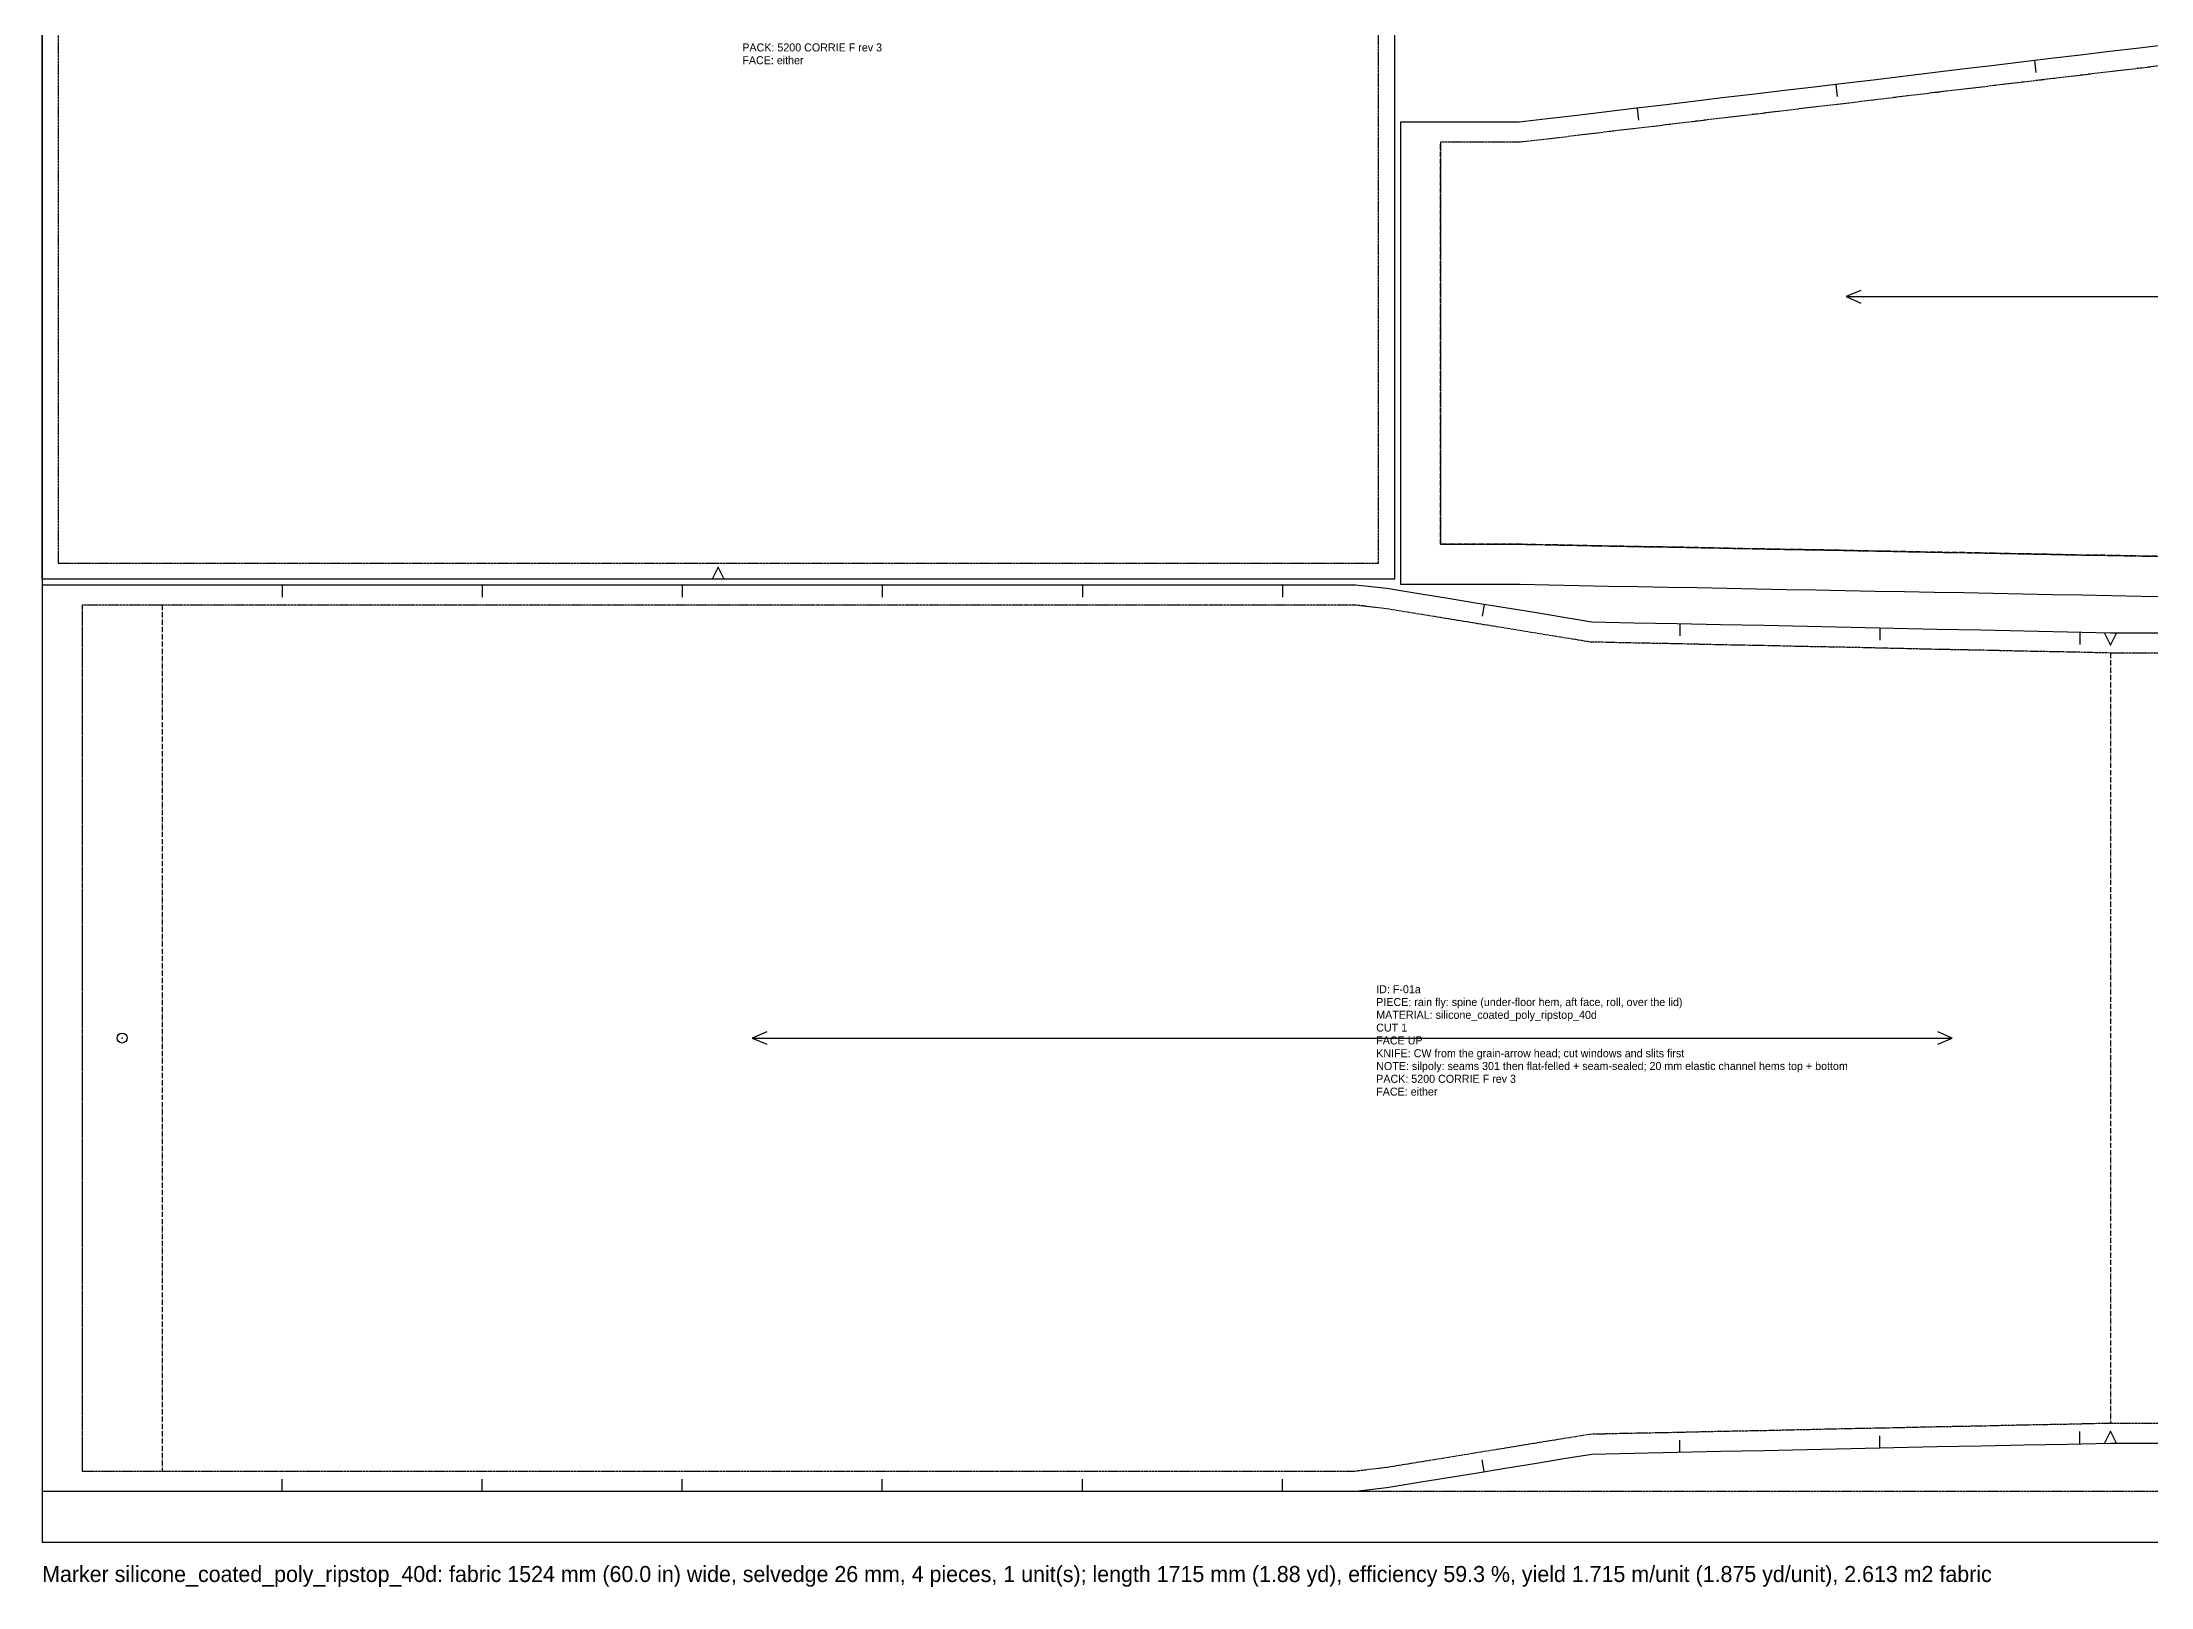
# Model space of a CAD drawing. Header units: millimetres. Extents: x 0 to 1715, y -22 to 1524.
# Drawn here: x 0 to 1054, y -22 to 750 of the extents above; entities that cross this region are included whole.
import ezdxf

# ---------------------------------------------------------------- set-up
doc = ezdxf.new("R2010")
doc.units = ezdxf.units.MM
doc.linetypes.add('DASHDOT', pattern=[3.556, 2.54, -0.508, 0, -0.508])
doc.linetypes.add('DASHED', pattern=[1.524, 1.27, -0.254])
for name, color, linetype in [('CUT', 7, 'Continuous'), ('DRILL', 4, 'Continuous'), ('GRAIN', 5, 'Continuous'), ('INTERNAL', 6, 'Continuous'), ('NOTCH', 1, 'Continuous'), ('SEW', 3, 'Continuous'), ('TEXT', 2, 'Continuous')]:
    doc.layers.add(name, color=color, linetype=linetype)

msp = doc.modelspace()

# ---------------------------------------------------------------- linework, layer by layer
at = {"layer": 'CUT'}
msp.add_lwpolyline([(0, 1047.5), (676, 1047.5), (676, 481.5), (0, 481.5)], close=True, dxfattribs=at)
for points in [[(1063.3, 748.7), (1048.5, 747), (1033.7, 745.2), (1018.9, 743.4), (1004.1, 741.7), (989.3, 739.9), (974.5, 738.1), (959.8, 736.4), (945, 734.6), (930.2, 732.8), (915.4, 731), (900.6, 729.3), (885.8, 727.5), (871, 725.7), (856.2, 724), (841.4, 722.2), (826.6, 720.4), (811.8, 718.6), (797, 716.9), (782.2, 715.1), (767.4, 713.3), (752.6, 711.6), (738.4, 709.9), (679, 709.9), (679, 478.9), (738.8, 478.9), (753.4, 478.6), (768.2, 478.3), (783, 478), (797.8, 477.7), (812.6, 477.5), (827.4, 477.2), (842.2, 476.9), (857, 476.6), (871.8, 476.3), (886.6, 476.1), (901.4, 475.8), (916.2, 475.5), (931, 475.2), (945.8, 475), (960.6, 474.7), (975.4, 474.4), (990.2, 474.1), (1004.9, 473.8), (1019.7, 473.6), (1034.5, 473.3), (1049.3, 473), (1064.1, 472.7)], [(1309.9, 454.5), (1034, 454.5), (1012.4, 455), (990.8, 455.4), (969.1, 455.9), (947.4, 456.3), (925.7, 456.8), (904.1, 457.2), (882.4, 457.7), (860.7, 458.2), (839, 458.6), (817.4, 459.1), (795.7, 459.5), (774.7, 460), (760.7, 462.3), (746, 464.7), (731.3, 467.1), (716.6, 469.5), (701.9, 471.9), (687.2, 474.3), (672.2, 476.7), (656.6, 478.5), (641.2, 478.5), (626.3, 478.5), (611.4, 478.5), (596.5, 478.5), (581.6, 478.5), (566.7, 478.5), (551.8, 478.5), (536.8, 478.5), (521.9, 478.5), (507, 478.5), (492.1, 478.5), (477.2, 478.5), (462.3, 478.5), (447.4, 478.5), (432.5, 478.5), (417.6, 478.5), (402.7, 478.5), (387.8, 478.5), (372.9, 478.5), (358, 478.5), (343.1, 478.5), (328.2, 478.5), (313.3, 478.5), (298.4, 478.5), (283.5, 478.5), (268.6, 478.5), (253.7, 478.5), (238.8, 478.5), (223.9, 478.5), (209, 478.5), (194.1, 478.5), (179.2, 478.5), (164.3, 478.5), (149.4, 478.5), (134.5, 478.5), (119.6, 478.5), (104.7, 478.5), (89.8, 478.5), (74.9, 478.5), (60, 478.5), (0, 478.5), (0, 25.5), (60, 25.5), (74.9, 25.5), (89.8, 25.5), (104.7, 25.5), (119.6, 25.5), (134.5, 25.5), (149.4, 25.5), (164.3, 25.5), (179.2, 25.5), (194.1, 25.5), (209, 25.5), (223.9, 25.5), (238.8, 25.5), (253.7, 25.5), (268.6, 25.5), (283.5, 25.5), (298.4, 25.5), (313.3, 25.5), (328.2, 25.5), (343.1, 25.5), (358, 25.5), (372.9, 25.5), (387.8, 25.5), (402.7, 25.5), (417.6, 25.5), (432.5, 25.5), (447.4, 25.5), (462.3, 25.5), (477.2, 25.5), (492.1, 25.5), (507, 25.5), (521.9, 25.5), (536.8, 25.5), (551.8, 25.5), (566.7, 25.5), (581.6, 25.5), (596.5, 25.5), (611.4, 25.5), (626.3, 25.5), (641.2, 25.5), (656.6, 25.5), (672.2, 27.3), (687.2, 29.7), (701.9, 32.1), (716.6, 34.5), (731.3, 36.9), (746, 39.3), (760.7, 41.7), (774.7, 44), (795.7, 44.5), (817.4, 44.9), (839, 45.4), (860.7, 45.8), (882.4, 46.3), (904.1, 46.8), (925.7, 47.2), (947.4, 47.7), (969.1, 48.1), (990.8, 48.6), (1012.4, 49), (1034, 49.5), (1309.9, 49.5)]]:
    msp.add_lwpolyline(points, dxfattribs=at)
at = {"layer": 'DRILL'}
msp.add_circle((40, 252), 2.5, dxfattribs=at)
msp.add_point((40, 252), dxfattribs=at)
at = {"layer": 'GRAIN'}
for points in [[(909.2, 625.8), (901.8, 622.7), (909.2, 619.5)], [(901.8, 622.7), (1501.8, 622.7)], [(362.3, 255.1), (354.9, 252), (362.3, 248.9)], [(947.6, 248.9), (954.9, 252), (947.6, 255.1)], [(354.9, 252), (954.9, 252)]]:
    msp.add_lwpolyline(points, dxfattribs=at)
at = {"layer": 'INTERNAL', "linetype": 'DASHDOT'}
for points in [[(699, 498.9), (699, 699.9)], [(1064.5, 492.7), (1049.7, 493), (1034.9, 493.3), (1020.1, 493.5), (1005.3, 493.8), (990.5, 494.1), (975.7, 494.4), (960.9, 494.7), (946.1, 494.9), (931.3, 495.2), (916.6, 495.5), (901.8, 495.8), (887, 496.1), (872.2, 496.3), (857.4, 496.6), (842.6, 496.9), (827.8, 497.2), (813, 497.5), (798.2, 497.7), (783.4, 498), (768.6, 498.3), (753.8, 498.6), (739, 498.9), (699, 498.9)], [(20, 468.5), (20, 35.5)], [(60, 468.5), (60, 35.5)], [(1033.9, 444.5), (1033.9, 59.5)]]:
    msp.add_lwpolyline(points, dxfattribs=at)
at = {"layer": 'NOTCH'}
for points in [[(996, 740.7), (996.7, 734.7)], [(896.7, 728.8), (897.4, 722.8)], [(797.4, 716.9), (798.1, 711)], [(341, 481.5), (338, 487.5), (335, 481.5)], [(120, 478.5), (120, 472.5)], [(220, 478.5), (220, 472.5)], [(320, 478.5), (320, 472.5)], [(420, 478.5), (420, 472.5)], [(520, 478.5), (520, 472.5)], [(620, 478.5), (620, 472.5)], [(720.9, 468.8), (719.9, 462.9)], [(818.7, 459.1), (818.6, 453.1)], [(918.7, 456.9), (918.6, 450.9)], [(1018.7, 454.8), (1018.6, 448.8)], [(1031, 454.5), (1033.9, 448.5), (1037, 454.5)], [(918.7, 47.1), (918.6, 53.1)], [(1018.7, 49.2), (1018.6, 55.2)], [(1037, 49.5), (1033.9, 55.5), (1031, 49.5)], [(818.7, 44.9), (818.6, 50.9)], [(720.9, 35.2), (719.9, 41.1)], [(120, 25.5), (120, 31.5)], [(220, 25.5), (220, 31.5)], [(320, 25.5), (320, 31.5)], [(420, 25.5), (420, 31.5)], [(520, 25.5), (520, 31.5)], [(620, 25.5), (620, 31.5)]]:
    msp.add_lwpolyline(points, dxfattribs=at)
at = {"layer": 'SEW', "linetype": 'DASHED'}
msp.add_lwpolyline([(8, 1039.5), (8, 489.5), (668, 489.5), (668, 1039.5)], close=True, dxfattribs=at)
for points in [[(1064.5, 738.8), (1049.7, 737), (1034.9, 735.3), (1020.1, 733.5), (1005.3, 731.7), (990.5, 730), (975.7, 728.2), (960.9, 726.4), (946.1, 724.7), (931.3, 722.9), (916.6, 721.1), (901.8, 719.3), (887, 717.6), (872.2, 715.8), (857.4, 714), (842.6, 712.3), (827.8, 710.5), (813, 708.7), (798.2, 706.9), (783.4, 705.2), (768.6, 703.4), (753.8, 701.6), (739, 699.9), (699, 699.9), (699, 498.9), (739, 498.9), (753.8, 498.6), (768.6, 498.3), (783.4, 498), (798.2, 497.7), (813, 497.5), (827.8, 497.2), (842.6, 496.9), (857.4, 496.6), (872.2, 496.3), (887, 496.1), (901.8, 495.8), (916.6, 495.5), (931.3, 495.2), (946.1, 494.9), (960.9, 494.7), (975.7, 494.4), (990.5, 494.1), (1005.3, 493.8), (1020.1, 493.5), (1034.9, 493.3), (1049.7, 493), (1064.5, 492.7)], [(1289.9, 444.5), (1033.9, 444.5), (1012.2, 445), (990.5, 445.4), (968.9, 445.9), (947.2, 446.3), (925.5, 446.8), (903.8, 447.3), (882.2, 447.7), (860.5, 448.2), (838.8, 448.6), (817.2, 449.1), (795.5, 449.5), (773.8, 450), (759.1, 452.4), (744.4, 454.8), (729.7, 457.2), (715, 459.6), (700.3, 462), (685.6, 464.4), (670.9, 466.8), (656.1, 468.5), (641.2, 468.5), (626.3, 468.5), (611.4, 468.5), (596.5, 468.5), (581.6, 468.5), (566.7, 468.5), (551.8, 468.5), (536.8, 468.5), (521.9, 468.5), (507, 468.5), (492.1, 468.5), (477.2, 468.5), (462.3, 468.5), (447.4, 468.5), (432.5, 468.5), (417.6, 468.5), (402.7, 468.5), (387.8, 468.5), (372.9, 468.5), (358, 468.5), (343.1, 468.5), (328.2, 468.5), (313.3, 468.5), (298.4, 468.5), (283.5, 468.5), (268.6, 468.5), (253.7, 468.5), (238.8, 468.5), (223.9, 468.5), (209, 468.5), (194.1, 468.5), (179.2, 468.5), (164.3, 468.5), (149.4, 468.5), (134.5, 468.5), (119.6, 468.5), (104.7, 468.5), (89.8, 468.5), (74.9, 468.5), (60, 468.5), (20, 468.5), (20, 35.5), (60, 35.5), (74.9, 35.5), (89.8, 35.5), (104.7, 35.5), (119.6, 35.5), (134.5, 35.5), (149.4, 35.5), (164.3, 35.5), (179.2, 35.5), (194.1, 35.5), (209, 35.5), (223.9, 35.5), (238.8, 35.5), (253.7, 35.5), (268.6, 35.5), (283.5, 35.5), (298.4, 35.5), (313.3, 35.5), (328.2, 35.5), (343.1, 35.5), (358, 35.5), (372.9, 35.5), (387.8, 35.5), (402.7, 35.5), (417.6, 35.5), (432.5, 35.5), (447.4, 35.5), (462.3, 35.5), (477.2, 35.5), (492.1, 35.5), (507, 35.5), (521.9, 35.5), (536.8, 35.5), (551.8, 35.5), (566.7, 35.5), (581.6, 35.5), (596.5, 35.5), (611.4, 35.5), (626.3, 35.5), (641.2, 35.5), (656.1, 35.5), (670.9, 37.2), (685.6, 39.6), (700.3, 42), (715, 44.4), (729.7, 46.8), (744.4, 49.2), (759.1, 51.6), (773.8, 54), (795.5, 54.5), (817.2, 54.9), (838.8, 55.4), (860.5, 55.8), (882.2, 56.3), (903.8, 56.8), (925.5, 57.2), (947.2, 57.7), (968.9, 58.1), (990.5, 58.6), (1012.2, 59), (1033.9, 59.5), (1289.9, 59.5)]]:
    msp.add_lwpolyline(points, dxfattribs=at)
at = {"layer": 'TEXT', "linetype": 'DASHED'}
msp.add_line((0, 25.5), (1714.6, 25.5), dxfattribs=at)
at = {"layer": 'TEXT'}
msp.add_lwpolyline([(0, 0), (1714.6, 0), (1714.6, 1524), (0, 1524)], close=True, dxfattribs=at)

# ---------------------------------------------------------------- texts
for s, height, p in [('PACK: 5200 CORRIE F rev 3', 4, (350, 745.3)), ('FACE: either', 4, (350, 738.9)), ('ID: F-01a', 4, (666.9, 274.4)), ('PIECE: rain fly: spine (under-floor hem, aft face, roll, over the lid)', 4, (666.9, 268)), ('MATERIAL: silicone_coated_poly_ripstop_40d', 4, (666.9, 261.6)), ('CUT 1', 4, (666.9, 255.2)), ('FACE UP', 4, (666.9, 248.8)), ('KNIFE: CW from the grain-arrow head; cut windows and slits first', 4, (666.9, 242.4)), ('NOTE: silpoly: seams 301 then flat-felled + seam-sealed; 20 mm elastic channel hems top + bottom', 4, (666.9, 236)), ('PACK: 5200 CORRIE F rev 3', 4, (666.9, 229.6)), ('FACE: either', 4, (666.9, 223.2)), ('Marker silicone_coated_poly_ripstop_40d: fabric 1524 mm (60.0 in) wide, selvedge 26 mm, 4 pieces, 1 unit(s); length 1715 mm (1.88 yd), efficiency 59.3 %, yield 1.715 m/unit (1.875 yd/unit), 2.613 m2 fabric', 8, (0, -20))]:
    msp.add_text(s, height=height, dxfattribs=at).set_placement(p)

doc.saveas('drawing.dxf')
